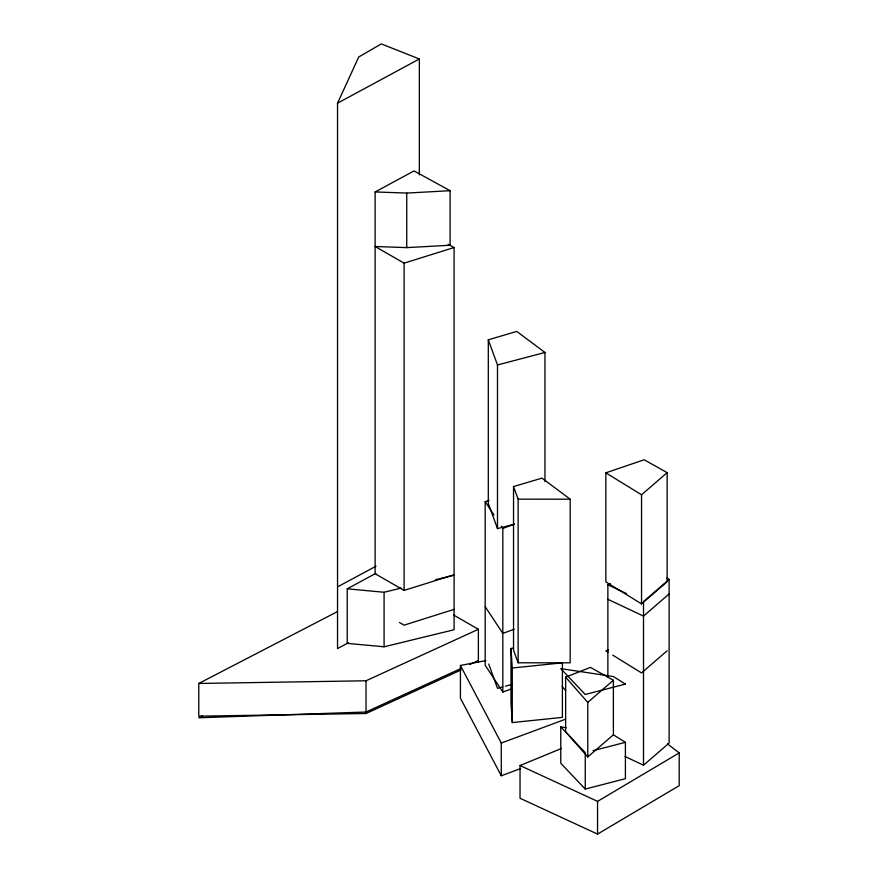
<?xml version="1.0" encoding="UTF-8"?>
<svg xmlns="http://www.w3.org/2000/svg" width="878" height="878" viewBox="0 0 878 878"><rect width="100%" height="100%" fill="white"/><g stroke="black" fill="none" stroke-linecap="round" stroke-linejoin="round"><path stroke-width="1.32" d="M348.357 642.751L337.536 648.601L337.536 103.187L358.729 56.982L381.315 43.9L419.344 58.98L419.344 174.876M641.544 603.877L641.544 494.797L667.148 472.638L644.2 459.776L605.853 472.825L605.853 581.905L641.544 603.877L667.148 581.719L667.148 472.638M666.819 578.152L669.113 579.447L643.508 601.595L643.508 765.221L625.081 756.507M669.113 593.956L643.508 616.093L607.872 599.29M587.777 756.946L587.777 702.411L613.382 680.252L590.422 667.39L565.641 677.147L565.641 731.692L587.777 756.946L613.382 734.798L613.382 680.252M667.148 650.774L641.544 672.932L612.756 655.142M643.508 765.221L669.113 743.062L669.113 579.447M679.21 752.918L679.21 785.645L597.556 834.1L520.028 798.256L520.028 765.528L597.556 801.373L679.21 752.918L667.467 743.885M337.536 103.187L419.344 58.98M375.125 191.953L414.043 170.925L450.096 190.702L450.096 245.247L406.744 247.618L375.125 246.498L404.099 263.148L454.069 247.53L454.069 574.783L404.099 590.4L375.125 573.74L375.125 191.953L406.744 193.072L450.096 190.702M435.598 579.71L454.091 575.2L454.091 629.745L384.081 646.801L347.227 643.365L347.227 588.82L375.861 573.345M337.536 586.877L376.036 566.2M202.412 715.833L198.79 717.776L366.027 712.014L461.093 668.443M461.093 669.936L366.027 713.507L198.79 716.174L198.79 683.457L337.24 611.714M607.872 676.795L607.872 584.759L610.342 583.585M198.79 683.457L366.027 680.779L478.378 629.296L478.378 662.012M469.73 664.481L478.378 660.53M520.028 765.528L561.503 748.462M520.544 768.623L501.272 775.768L501.272 743.051L565.542 719.203M514.146 629.274L502.82 633.378L485.183 606.643M511.633 688.846L502.82 692.04L502.82 528.413L514.146 524.309M608.41 650.005L605.853 650.872L608.158 652.299M454.069 609.354L404.099 625.169L399.468 622.502M514.629 524.089L497.497 528.611L488.3 503.467L488.3 339.841L516.736 331.39L544.953 352.462L544.953 481.572M513.531 486.577L541.967 478.126L570.184 499.198L570.184 662.813L518.13 662.78L513.531 650.203L513.531 486.577L518.13 499.154L518.13 662.78M502.82 692.04L485.183 665.294L485.183 501.667L489.057 500.515M502.776 686.903L497.497 688.341L488.761 664.042M505.41 686.179L511.995 684.379M497.497 528.611L497.497 364.996L544.953 352.462M593.023 750.69L625.41 742.327L625.41 778.687L585.253 789.059L560.779 763.278L560.779 726.918L566.178 727.73M347.227 588.82L384.081 592.266L401.257 588.073M512.28 722.561L512.28 668.015L562.392 662.835L562.392 717.381L512.28 722.561L510.985 703.026L510.985 648.491L513.608 647.887M501.272 775.768L460.423 698.186L460.423 665.458L485.83 660.607M518.13 499.154L570.184 499.198M607.872 584.759L626.31 593.462M448.175 244.293L454.069 247.53M453.52 614.962L478.378 629.296M605.853 472.825L641.544 494.797M613.382 734.798L625.41 742.327M560.779 726.918L585.253 752.687L585.253 789.059M562.139 686.563L565.761 690.646M565.641 677.147L587.777 702.411M485.183 501.667L494.007 515.046M501.349 526.185L502.82 528.413M460.423 665.458L501.272 743.051M488.3 339.841L497.497 364.996M510.985 648.491L512.28 668.015M597.556 801.373L597.556 834.1M406.744 193.072L406.744 247.618M404.099 263.148L404.099 590.4M384.081 592.266L384.081 646.801M366.027 680.779L366.027 713.507M625.41 684.094L585.253 694.465L560.779 668.641L613.382 676.543L625.41 684.094"/></g></svg>
